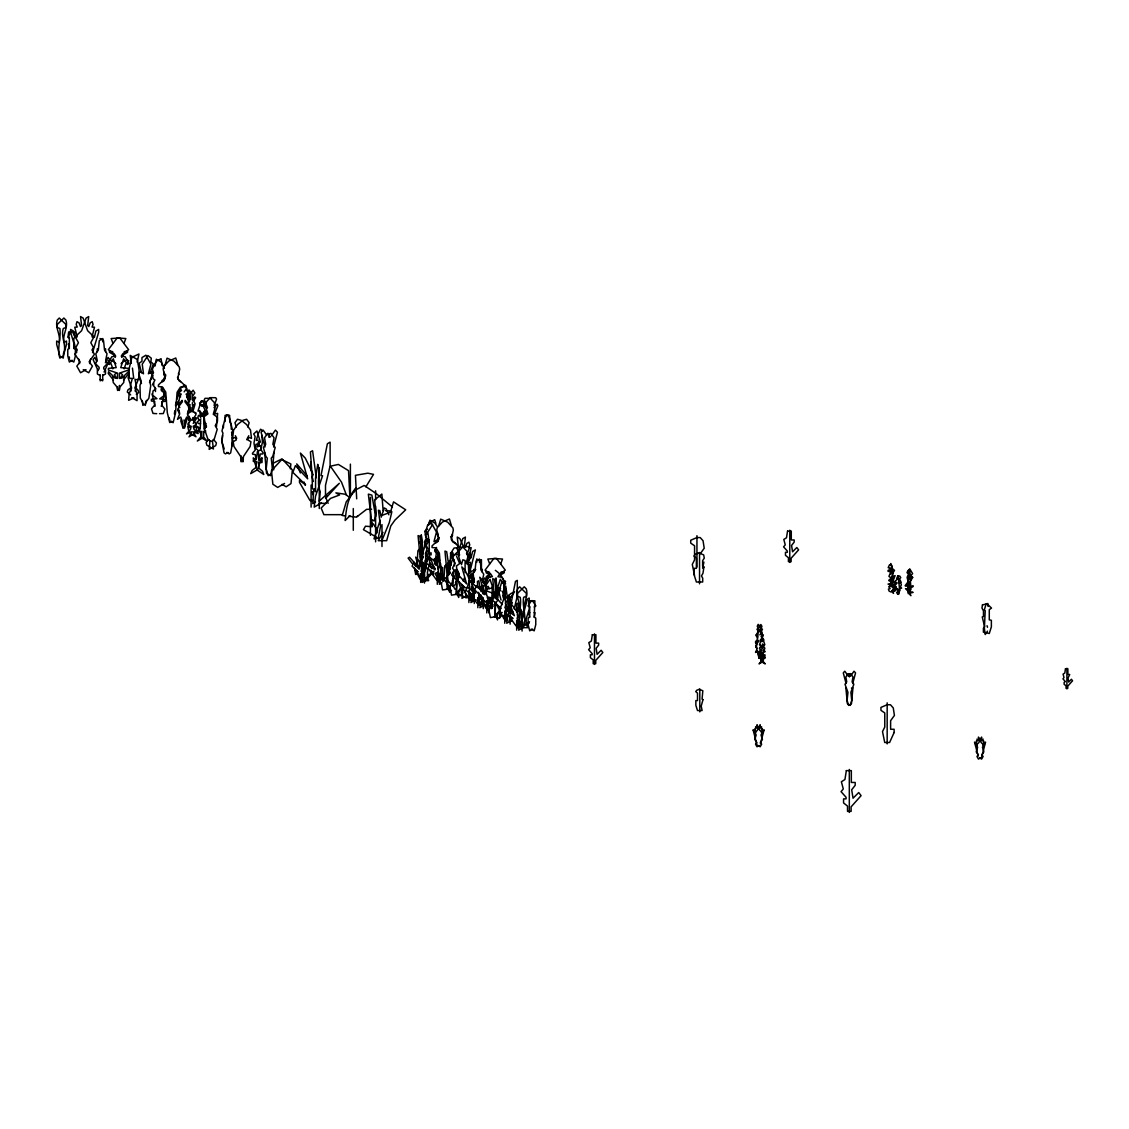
<?xml version="1.0" encoding="UTF-8"?>
<svg xmlns="http://www.w3.org/2000/svg" width="1129" height="1129" viewBox="0 0 1129 1129"><rect width="100%" height="100%" fill="white"/><g stroke="black" fill="none" stroke-linecap="round" stroke-linejoin="round"><path stroke-width="1.5" d="M162.167 365.613L161.052 358.683L156.169 361.379L152.344 369.197L153.502 372.81L151.568 373.868L153.375 378.949L154.927 380.05L152.584 384.453L155.802 388.856L153.022 391.001L152.598 395.192L156.903 398.664L151.427 399.327L151.385 400.993L154.701 401.43L154.617 405.142L151.498 408.867L153.008 413.44L156.719 413.666M164.552 393.852L161.292 406.341M425.026 561.974L425.054 560.309L426.466 559.532L430.53 559.645M523.743 625.297C526.947 616.124 521.923 607.049 523.63 597.312L526.34 596.267L526.34 593.346L519.622 586.812L517.618 588.844C515.064 596.606 521.273 603.211 519.495 611.255L517.026 609.829M456.92 569.609L456.314 592.527M495.321 598.582L495.871 590.396L496.887 599.245M222.512 435.427L222.046 442.074L224.219 448.919M495.546 603.733L495.151 614.952M470.497 592.725L469.989 600.247L472.43 598.836M506.342 613.414L505.834 620.95M319.281 501.347L320.241 491.722C316.346 483.014 320.664 473.488 317.743 464.344L315.555 478.033L315.555 491.792L314.356 488.645M424.518 579.727L423.798 562.383L422.768 575.24L421.089 570.808M492.357 607.501L492.681 604.325M510.125 619.44L510.449 616.265M164.326 393.668L164.114 395.573L159.683 398.847L165.215 399.694L165.215 401.331L161.856 401.656L161.856 405.325L164.933 409.107L163.31 413.567L159.542 413.666M290.322 468.845L290.859 463.991L281.827 459.531L271.468 470.652L272.865 484.242L277.678 487.418L284.55 483.452M437.953 554.664L437.742 556.555L433.324 559.829L438.856 560.676M216.472 426.663L217.643 413.383L214.581 413.948L217.883 405.664L217.078 404.196L214.002 407.682M470.158 567.619L470.426 562.327L467.364 562.891L470.666 554.621L469.862 553.139L467.815 555.468M449.751 568.72L450.725 553.252L454.098 548.017L458.064 547.678L458.064 546.041L451.332 539.69L453.322 530.08L452.856 527.836L447.705 522.191L440.705 519.142L438.687 525.945M420.115 543.599L420.411 541.257L422.5 554.494L421.258 534.807L423.46 553.52M488.843 612.892L490.593 602.731M897.499 577.215L897.668 575.889L899.742 576.044L900.773 577.667L899.531 578.838L901.14 582.282L898.91 582.564L900.759 583.072L901.379 584.766L900.42 586.727L901.634 588.153L899.813 588.477L898.698 593.995L897.682 594.249L896.609 592.457L897.978 591.511L897.682 588.534M497.96 598.017L495.956 577.921L496.195 582.465M174.374 414.061L174.826 410.674M175.503 405.607L175.969 402.22M139.403 375.717L139.135 377.58L141.492 383.493M424.73 545.462L424.984 543.599M272.456 470.356L273.994 452.39M483.24 604.467L483.664 601.545M522.078 626.891L522.713 622.502L521.386 618.015L521.062 609.448L519.622 615.587L519.622 622.008M434.905 563.018L436.316 553.563L435.357 549.513M74.006 348.466L74.683 343.978L73.78 343.893M534.37 617.253L535.047 612.765L534.13 612.68M187.682 413.99L188.247 410.293L189.418 410.956L188.289 406.017L184.958 401.797L185.227 400.358L188.98 404.803L187.668 396.674L186.087 394.134L188.317 393.442M378.215 538.194L380.558 526.424L378.413 510.252L379.866 510.633L380.925 515.784L391.862 511.691L389.293 522.586L381.983 540.368M196.206 430.22L196.855 426.169L194.738 427.524L196.234 422.909M155.28 387.487L155.492 391.523M502.927 595.435L503.717 590.665M440 580.391L439.336 584.314L442.018 582.762M760.353 641.244L760.537 640.312M89.6 363.58L90.518 359.107M760.424 743.743L764.093 729.771L762.414 732.876L761.496 732.693L762.456 728.911L761.496 728.854L761.581 726.737L759.789 728.276L760.184 724.733L757.418 730.265L754.92 732.679L756.176 734.979L754.765 739.523L756.825 742.473L755.541 744.152L756.994 746.763L759.125 745.535M981.637 757.234L985.546 742.092L983.853 745.196L982.936 745.013L983.909 741.245L982.936 741.174L983.02 739.058L981.228 740.61L981.637 737.068L978.857 742.6L976.359 744.999L977.615 747.299L976.204 751.843L978.264 754.793L976.98 756.472L978.434 759.083L980.565 757.855M757.728 632.833L759.013 630.617L761.327 632.395L762.512 635.895L761.073 636.333L762.089 637.97M760.494 655.653L758.942 658.094L757.672 651.024L755.555 652.449L756.966 649.048L756.613 646.677L755.851 647.1L756.571 643.939L758.716 641.244L758.533 640.312L756.134 643.163L757.996 636.333L756.557 635.895L757.742 632.395L760.057 630.617L761.341 632.833L759.845 634.865M257.426 451.431L256.466 458.755L253.348 459.785L253.348 461.422L256.791 461.507L255.648 467.731L252.176 470.44L250.709 473.63L257.666 469.622L258.922 464.64L262.013 459.517L262.013 457.682L259.035 460.66L260.305 453.985L262.845 453.943L263.156 453.025L260.771 449.398L262.464 442.201L261.857 435.244M231.755 446.124L232.32 437.092M181.233 419.381L180.823 421.131L182.757 427.072L184.591 428.117L184.591 422.81L186.581 417.067L189.884 419.311L188.345 416.827L189.418 416.389M757.968 652.491L758.942 657.417L760.113 658.094L760.946 653.324M440.959 566.687L440.239 576.171L438.264 572.163M481.137 591.624L482.224 587.024L483.156 594.037L483.24 588.901M145.26 405.424L146.093 401.924L148.845 398.283L150.721 385.681L149.776 381.63L153.107 375.026M188.035 413.595L189.206 408.642M514.231 608.87L517.294 596.013L517.294 580.362L515.473 581.407L511.254 602.463L512.298 602.547L507.655 616.053L506.766 623.236L512.143 620.146M162.068 380.529L163.677 379.499L165.596 374.546L163.677 373.445L164.128 372.161M162.336 381.87L163.931 380.84L165.342 376.663M435.709 541.525L437.318 540.495L438.715 537.122M435.963 542.866L437.572 541.835L438.983 537.644M451.896 555.849L452.433 553.591M469.17 555.666L471.202 547.72L468.733 547.579L469.749 544.841L468.944 542.174L466.856 543.388L465.501 547.029L464.372 546.111L465.402 537.079L462.805 538.575L458.318 551.192L451.953 557.317L455.156 563.202L452.517 568.014L453.985 570.427L451.558 574.788L455.043 578.909M204.25 404.789L204.73 402.982L201.371 400.724L197.984 411.097L199.861 411.027L201.512 413.214L201.512 416.474L198.506 415.359L197.914 417.18L198.464 419.226L200.652 420.623L200.158 429.048L197.335 430.671L197.335 431.899L201.301 431.334L200.807 436.895L197.335 441.03L203.234 437.615L203.841 432.83L205.619 430.474M420.016 565.573L420.665 563.117M446.901 581.096L448.072 562.807L449.088 574.675M478.865 593.769L478.95 605.426L481.391 604.001M470.779 568.212L475.38 549.908L472.571 551.531L471.075 557.825L468.733 557.359M503.125 597.735L505.679 588.322M203.799 417.42L204.617 410.984M273.599 447.028L277.466 432.266L275.434 430.107L271.736 435.244M852.748 683.539L855.556 672.856L854.018 671.233L850.56 676.045M473.545 589.394L470.92 602.547L474.956 600.219M453.9 554.593L448.735 571.486L450.019 572.615L446.449 577.286M458.995 572.996L457.697 576.665L458.981 577.794M461.408 564.74L462.862 559.772L465.092 560.52L465.092 572.685M390.394 512.495L393.527 501.883L405.692 509.8L394.938 520.116L390.803 525.902L386.654 540.678L378.257 540.678L382.971 532.408M467.223 587.532L470.017 578.203L468.013 574.746L470.271 570.06L470.271 566.292L466.079 563.188L467.787 557.119L467.081 551.46L463.186 547.297L457.795 547.269L457.033 548.666L459.63 555.031M435.808 564.444L438.151 556.71M137.202 362.197L138.938 354.012L131.91 357.272L129.383 367.645L128.664 376.522L130.131 378.469L132.375 378.356L130.357 385.737L131.091 388.461L129.143 393.936L128.621 400.315L133.871 397.888M92.55 352.587L98.675 332.265L98.675 329.414L95.866 331.037L94.37 337.331L92.028 336.865L94.497 327.227L92.028 327.085L93.044 324.348L92.239 321.68L90.151 322.894L88.796 326.535L87.667 325.618L88.697 316.586L86.1 318.082L81.613 330.698L75.248 336.823L78.451 342.708L75.812 347.52L77.28 349.934L74.853 354.294L80.117 361.83L76.828 366.106L80.554 372.753L85.987 369.62M176.886 399.285L178.805 392.61L181.571 390.394L179.92 389.223M146.417 400.386L145.175 404.154L142.819 405.353L142.452 401.853L140.306 398.071L139.982 385.455L141.323 381.489L138.754 374.136L140.165 371.526L143.482 373.798L142.24 364.173L147.899 355.55L151.286 358.175L150.877 361.816L153.276 363.975L150.016 373.149M896.609 583.213L896.863 582.437M380.177 520.3L373.995 538.843L379.062 538.067M381.207 517.209L384.297 507.937L386.245 509.024L388.87 514.81M419 566.8L419.353 565.742M890.315 565.093L890.823 563.554L893.124 573.109L892.178 577.399L893.448 578.697L892.404 582.155L893.618 585.965L892.517 586.501C896.92 597.608 889.708 584.653 893.575 593.388L891.698 590.749M124.119 368.844L125.841 363.834L128.861 360.828A8.891 5.137 -60 0 0 121.071 363.707M164.382 373.501L163.931 374.772L165.864 375.886M437.318 534.426L437.756 533.156M437.572 535.767L438.024 534.497M189.122 393.329L188.134 396.067L186.708 396.886M428.695 523.715L429.966 520.215L434.848 523.037L437.078 526.326M531.194 629.121L534.186 630.843L535.767 624.647L535.767 618.127L534.186 617.21L534.892 600.783L531.434 600.713L528.019 605.906L529.713 607.007L529.713 617.21L528.132 618.127L528.132 624.647L529.713 630.843L532.69 629.121M214.185 405.607L216.57 399.13L215.738 397.704L210.234 397.662L206.409 401.868L205.915 407.64L207.919 413.877L203.742 416.982L203.897 420.849L206.395 425.661L204.49 429.161L207.736 438.744L209.938 440.945L209.19 449.398L215.724 445.616L216.443 442.935L214.002 440.042L211.871 441.256M466.969 554.551L469.368 548.087L468.521 546.648L463.017 546.605L459.193 550.825L458.699 556.583L460.703 562.821L456.525 565.925L456.68 569.792L459.193 574.605L457.273 578.119L460.533 587.701L462.721 589.902L461.973 598.356L467.208 595.322M458.515 575.169L456.85 579.629L465.233 587.856L461.225 584.808L468.154 598.201M123.978 343.385L125.813 338.545L117.176 337.952L108.356 349.651L114.255 353.829L115.737 356.214L111.771 356.764L108.102 363.298L109.386 364.512L113.323 358.796L116.216 367.631L108.384 368.379L108.384 370.002L117.515 373.12L117.515 378.427L112.66 376.79L113.253 382.533L117.12 387.106L117.599 390.465L119.364 389.449L119.364 385.398M428.611 557.105L425.492 565.304L425.492 570.201M454.253 575.903L452.39 580.828L452.39 585.725M463.215 581.082L464.456 577.794M500.683 563.879L502.518 559.038L493.881 558.446L485.061 570.145L490.96 574.322L492.442 576.707L488.476 577.258L484.807 583.792L486.091 585.005L490.028 579.29L492.921 588.124L485.089 588.872L485.089 590.495L494.22 593.614M440.211 579.078L441.947 574.562M482.506 597.975L479.881 607.712L485.258 604.622M365.895 486.811L373.53 474.363L367.814 473.192L355.437 475.323L356.693 498.849M313.255 474.236L312.197 476.932L313.368 481.49M469.608 582.62L470.313 580.856M129.186 374.941L128.071 377.735L131.656 388.221M134.774 388.08L139.065 377.636M325.575 498.383L326.775 495.532M427.369 578.556L428.314 576.34L427.439 576.834L427.439 572.205L429.599 563.089L429.599 551.982L428.314 552.716L425.323 567.661L426.07 567.732L422.768 577.314L422.133 582.423L426.903 579.671M472.289 584.243L473.87 580.616L472.515 574.238L475.027 570.54L476.029 561.071L479.557 559.024L479.557 562.397M757.376 633.609L758.998 626.849L760.861 624.52L761.948 626.285L760.269 630.674L761.877 628.825L762.456 629.333L760.367 632.522M135.028 390.987L136.214 388.263L138.204 390.479L138.571 392.68L136.299 394.346M702.605 568.197L703.903 562.087M354.181 491.821L356.044 487.827C347.93 496.577 346.18 509.123 345.164 520.525L349.976 515.699M192.96 411.238L194.752 405.184L192.523 405.113L192.353 402.7M423.742 569.933L424.786 567.718M450.09 586.558L449.765 592.33L447.959 588.449L451.685 583.241L450.626 585.457M761.313 634.018L763.331 634.95L759.464 644.73L761.722 646.07L761.722 648.159L759.803 647.453L759.422 648.611L761.172 650.812L760.861 656.203L759.041 657.247M247.83 426.988L249.156 422.683L246.602 419.268L242.834 420.341L237.626 424.476L233.59 430.107L232.616 438.377L235.382 437.375L236.356 439.887L233.181 441.721L233.971 446.477L240.646 456.483L241.112 461.803L243.003 460.717L243.003 457.457M104.08 372.034L109.739 359.587L108.074 357.413L105.392 362.748M149.508 382.435L151.611 376.296M435.088 550.331L436.528 547.466M481.49 591.13L486.458 580.08L484.793 577.907L482.775 581.915M456.017 555.045L456.737 553.605L458.84 555.905M504.663 583.1L505.566 581.322A8.891 5.137 -60 0 0 503.929 580.715M246.672 439.703L248.747 435.723M178.269 401.261L177.225 403.251L179.821 407.513M756.077 640.891L755.4 642.161L757.065 644.899L755.993 645.619L756.74 648.794M757.376 651.066L757.249 652.435M427.792 542.499L426.226 545.434L427.835 548.595M526.1 625.043L527.426 622.601L526.185 623.321L526.185 618.706L529.233 609.11L529.233 605.948M438.01 568.945L438.715 567.704L433.423 560.139L430.234 557.811L435.032 569.849L426.931 563.681L425.266 566.829L433.649 572.657L429.641 570.498L436.57 579.967M502.955 592.781L504.324 590.425M195.515 431.363L194.132 433.635L189.023 436.881L191.732 431.772L186.511 433.875L190.448 429.542L191.196 426.339L187.95 424.885L190.97 419.381L187.64 415.26L187.499 413.242L191.013 411.831L190.702 407.4L187.696 404.394L190.067 398.932L190.222 393.838L193.144 390.197L194.837 392.948L192.636 396.251L192.198 399.807L194.724 396.914L195.627 397.718L193.172 401.458M987.494 631.125L985.208 634.526L984.389 628.613L985.208 610.69L984.333 609.9L986.083 604.086L987.847 603.507L988.058 606.428M120.069 378.455L122.581 374.757L121.057 373.374M121.692 357.399L123.668 354.534L127.535 352.304L127.535 351.091L124.19 351.683M490.409 573.419L486.387 579.064L485.399 586.05L485.399 587.32L488.18 586.332L489.139 588.83M700.403 553.52L704.214 548.257L703.057 540.763L700.22 537.573L696.918 537.573L690.722 540.241L690.722 543.148L694.561 545.759L694.561 559.885L692.289 564.415L694.518 575.324M184.154 391.834L186.497 388.644L185.819 385.455L184.493 385.201L180.88 387.967L179.031 393.442L181.261 394.134L179.68 396.674L178.368 404.803L182.108 400.358L182.39 401.797L179.059 406.017L177.93 410.956L179.102 410.293L179.666 413.99L177.465 419.311L180.767 417.067L182.757 422.81L182.757 428.117L184.591 427.072L186.525 421.131L186.116 419.381M121.988 377.933L128.396 371.709L128.734 373.445L123.527 380.092M193.2 423.403L196.742 418.111L195.599 417.744L192.974 420.411L192.777 417.589M419.565 561.762L423.135 557.091L421.851 555.962L427.016 539.069L429.232 539.817L429.232 551.982M455.41 582.451L458.092 578.951M494.248 604.876L497.818 600.219L496.534 599.09L501.699 582.197L503.929 582.931L503.929 598.582L500.189 608.432L500.189 614.952L501.699 615.446L499.272 618.184L494.333 616.547M456.003 583.397L453.533 586.6L455.029 589.267M503.365 596.592L505.439 593.939M432.562 524.604L427.835 532.055L429.062 541.68L425.76 539.408L424.335 542.019L426.903 549.386L425.562 553.337L425.845 564.373M319.676 500.655L339.307 483.325L325.999 497.974L328.102 503.351M188.148 413.595L189.107 412.452M468.493 577.879L471.103 574.788M71.071 331.926L67.655 337.119L69.349 338.22L69.349 348.424L67.768 349.327L67.768 355.861L69.349 362.056L72.327 360.334M469.918 577.681L475.746 569.397L471.866 571.218M508.756 600.106L514.584 591.822L510.703 593.642L506.046 598.06M482.789 585.429L480.432 587.8L480.432 589.437M115.906 373.374L114.382 374.757L116.894 378.455M200.962 418.972L197.307 421.851L198.309 423.573L200.51 423.516M761.369 649.754L759.027 651.602L761.073 652.675L761.426 657.036L759.337 654.834L759.944 657.149L761.454 661.721L765.236 663.894L763.021 661.255L762.696 657.699L765.236 658.052L765.236 657.276L763.43 656.231L763.105 650.84L764.869 648.639L764.488 647.467L762.569 648.187L762.569 646.098L764.827 644.744L762.654 638.111L760.509 639.55L760.805 640.707L762.371 640.552L761.68 641.597M529.176 623.081L526.509 625.156L527.906 627.668L520.935 627.668L529.529 621.74M429.443 549.837L426.649 551.982L426.24 556.188M162.661 388.023L161.01 389.195L162.858 390.676M162.915 389.364L161.264 390.535L164.044 392.751M427.538 529.148L424.702 531.166L427.087 540.565M436.288 549.004L434.637 550.176L436.486 551.658M436.556 550.345L434.905 551.516L437.671 553.746M534.186 607.007L535.88 605.906L532.465 600.713L529.007 600.783L528.598 603.775L529.755 606.965M427.538 525.479L431.476 523.08L436.471 532.098L433.973 541.652L437.798 539.606L438.391 540.96M102.697 379.372L100.156 380.84L100.156 374.814M171.82 421.329L169.703 422.556L167.304 412.72L165.751 392.116L162.378 386.88L158.413 386.541L158.413 384.918L165.144 378.554L163.14 368.943L163.62 366.713L168.771 361.054L175.771 358.006L177.789 364.808M204.434 428.074L206.551 426.861M227.973 452.447L225.475 453.886L224.064 452.898L221.877 441.354L222.921 433.099L221.976 430.996L225.292 417.589L227.352 414.809L229.639 415.401L229.639 419.988M270.819 436.528L269.408 437.346L269.408 433.832L267.7 433.367L264.525 437.798L265.71 444.318L263.382 447.507L265.823 456.328L267.333 458.205L266.204 468.972L268.166 475.676L270.734 474.194M315.555 502.01L312.775 503.619L313.735 490.071L312.324 488.151C312.352 476.17 311.237 464.104 310.433 451.953L312.578 450.725L316.318 477.807M321.455 502.913L314.187 507.104L315.527 496.224L322.569 475.761L320.989 475.619L327.382 443.725L330.12 442.145L330.12 465.84L325.505 485.315L325.505 495.194M356.962 516.489L357.71 516.066M450.612 536.727L452.531 535.626L452.094 534.342M440.846 580.602L438.391 582.014L439.026 575.578L437.713 572.615L438.32 570.357L436.852 558.149L438.264 557.345L440.86 570.06M479.627 560.718L481.434 559.674L481.434 570.089M500.373 575.028L504.24 572.798L504.24 571.584L500.895 572.177M520.229 626.426L517.788 627.837L518.423 621.416L517.096 618.452L517.703 616.194L516.235 603.987L517.646 603.168L519.848 614.289M524.096 627.032L518.719 630.137L519.608 624.916L524.251 614.571L523.207 614.684L527.426 599.09L529.233 598.045L529.233 602.787M433.183 573.095L430.361 574.647L427.891 574.492M102.697 375.534L105.491 374.038L105.491 369.959L103.727 368.943L103.727 367.306L107.255 363.75L105.689 360.123L107.043 353.744L104.531 350.046L103.529 340.577L100.001 338.531M180.88 390.507L177.733 391.961L179.215 396.067L180.626 396.886M757.742 634.018L755.738 634.95L757.587 638.097M201.442 406.214L202.528 404.577M896.271 588.11L892.785 589.931M434.496 563.865L437.558 562.722M496.153 593.614L499.201 592.57M502.236 591.54L505.284 590.495L505.284 588.872M895.226 590.89L890.979 591.977L889.144 591.144L888.41 589.084L890.16 588.632L888.721 586.727L891.162 585.217L888.057 584.102L891.19 583.256L891.19 581.421L888.735 580.616L889.539 579.318L891.106 579.629L890.682 577.681L888.932 576.369L890.696 572.135L887.831 571.062L888.495 570.032L890.668 570.272L890.132 568.381L888.198 567.689L889.398 565.008L891.91 565.46L892.319 568.48L894.507 570.371L892.277 573.998L892.277 576.863L895.142 575.635L892.714 581.421L895.424 582.959L892.912 585.796L893.688 587.292L896.017 586.925M418.859 573.941L415.67 574.435L414.456 567.958M498.877 613.019L502.222 612.497M759.041 658.038L761.581 657.671L761.271 661.227L759.041 663.88L762.823 661.693L764.347 657.12L764.954 654.806L762.851 657.007L763.204 652.647L765.25 651.574L762.922 649.739M258.231 440.155L256.325 440.409L258.231 433.607L260.587 429.203L262.436 430.615M851.464 688.125L852.945 687.942L851.464 703.734L848.571 705.413L847.103 700.375L847.95 692.303L844.986 684.287L846.736 681.888L845.847 676.991L848.218 673.674L849.502 674.027L849.502 676.666M69.405 343.893L68.488 343.978L69.165 348.466M529.755 612.68L528.838 612.765L529.529 617.253M190.519 404.944L188.374 405.142L190.491 411.139M371.61 509.235L366.586 509.334L356.482 517.138L348.565 516.235M72.101 331.926L68.643 331.997L68.248 334.988L69.405 338.178M313.396 500.528L309.995 500.528L299.495 482.351L299.495 480.234L305.578 484.849L292.877 472.374L295.403 465.628L307.667 478.837L300.399 453.068L305.225 458.049L312.535 472.769M319.309 503.351L326.337 503.351M342.44 514.669L323.882 514.669L321.158 508.05L330.557 498.369L339.575 494.982L335.863 492.851L345.305 494.248L349.792 497.55M473.136 600.063L476.621 600.063M482.097 605.243L485.583 605.243M506.992 618.904L504 618.904L497.07 605.511L501.078 608.559L492.696 600.318L494.361 595.872L502.461 604.579M508.996 620.767L512.467 620.767M518.945 625.805L515.953 625.805L509.024 616.335L513.032 618.48L504.649 612.666L506.314 609.519L514.415 615.672L509.616 603.648L512.806 605.977L517.223 612.271M203.841 423.488L206.028 423.544M385.441 510.633L390.69 510.957M500.584 588.421L497.452 588.124L500.345 579.29L504.296 585.005L505.566 583.792L501.897 577.258L497.931 576.707L499.413 574.322L505.312 570.145L496.492 558.446L487.855 559.038L489.69 563.879M345.403 515.868L342.242 515.501L346.236 501.883L355.226 490.127L364.187 485.456L376.267 493.641L392.342 506.949M205.69 431.744L203.037 431.377L203.545 436.923L207.002 441.058L201.103 437.657L200.496 432.873L197.787 426.889L199.904 428.117M112.773 351.683L109.442 351.091L109.442 352.304L113.295 354.534L115.271 357.399M489.478 572.177L486.147 571.584L486.147 572.798L490 575.028M178.904 380.699L180.513 381.729M446.534 588.943L451.473 590.594M455.495 594.122L460.434 595.773L462.862 593.035L461.352 592.527L461.352 587.63M202.91 406.186L201.823 404.535M762.611 641.568L761.92 640.524L763.472 640.679L763.783 639.522L761.623 638.083M186.468 390.507L189.601 391.961M492.837 598.229L489.365 597.283L489.958 603.027L492.865 606.456M100.156 375.534L97.362 374.038L97.362 369.959L99.126 368.943L99.126 367.306L95.584 363.75L97.165 360.123L95.81 353.744L98.322 350.046L99.324 340.577L102.852 338.531L102.852 341.904M979.506 757.855L981.637 759.083L983.091 756.472L981.807 754.793L983.867 751.843L982.456 747.299L983.712 744.999L981.214 742.6L978.434 737.068L978.843 740.61L977.051 739.058L977.135 741.174L976.162 741.245L977.135 745.013L976.218 745.196L974.525 742.092L978.208 756.077M762.456 646.677L763.204 647.1L762.484 643.939M453.717 542.174L455.806 543.388M205.76 411.803L204.476 411.055L202.825 413.256L202.825 416.516M758.053 745.535L760.184 746.763L761.652 744.152L760.353 742.473L762.428 739.523L761.017 734.979L762.273 732.679L759.775 730.265L756.994 724.733L757.404 728.276L755.611 726.737L755.696 728.854L754.722 728.911L755.696 732.693L754.779 732.876L753.085 729.771L756.994 744.914M70.845 360.334L73.822 362.056L75.403 355.861L75.403 349.327L73.822 348.424L73.822 338.22L75.516 337.119L72.948 332.9M210.488 440.987L208.371 439.774L206.085 442.582L206.889 445.221L213.437 448.989L212.365 440.705L214.425 438.588L217.234 429.246L215.23 425.788L217.488 421.117L217.488 417.335L213.282 414.244L215.004 408.162L214.298 402.517L210.389 398.354L205.012 398.325L204.25 399.722L207.496 407.668M376.042 536.938L363.439 529.656L365.486 526.199L372.217 526.721L368.35 494.121L371.85 495.109L375.675 516.461M83.264 369.62L88.697 372.753L92.423 366.106L89.12 361.83L94.399 354.294L91.971 349.934L93.439 347.52L90.8 342.708L93.989 336.823L87.625 330.698L83.151 318.082L80.554 316.586L81.584 325.618L80.455 326.535L79.086 322.894L77.012 321.68L76.193 324.348L77.224 327.085L74.754 327.227L77.224 336.865L74.881 337.331L73.385 331.037L70.577 329.414L70.577 332.265L76.701 352.587M100.156 379.372L102.697 380.84L102.697 374.814M131.783 397.634L137.046 400.668L137.046 394.557L135.466 389.096L136.468 386.626L134.986 379.358L137.329 379.781L139.036 378.159L139.036 369.649L137.272 359.474L130.216 355.395L131.331 363.383M226.731 452.447L229.229 453.886L230.641 452.898L232.828 441.354L231.784 433.099L232.729 430.996L229.413 417.589L227.352 414.809L225.066 415.401L225.066 421.526M282.052 484.383L286.173 486.768L290.986 483.593L292.383 469.989L282.024 458.882L272.992 463.342L273.712 469.819M461.154 588.717L463.271 589.945M171.015 421.47L173.132 422.698L175.531 412.861L177.098 392.257L180.457 387.035L184.422 386.682L184.422 385.06L177.69 378.709L179.694 369.098L179.215 366.854L174.064 361.209L167.064 358.147L165.06 364.949M430.361 573.024L433.183 574.647M436.824 578.979L439.096 580.292M469.565 592.33L471.823 599.189L474.279 600.6M477.369 602.392L479.642 603.705M506.54 619.228L504.268 617.916L503.252 615.418M516.207 624.817L518.479 626.129M459.672 594.164L466.221 597.947L465.162 591.356M256.862 469.805L263.777 474.519L262.507 471.301L259.091 468.267L258.386 462.198L261.97 462.565L262.097 461.013L258.936 459.63L258.273 451.106L260.531 449.822L261.166 447.423L260.249 445.645L257.017 446.971L258.541 441.707L260.489 442.187L256.918 430.982L253.729 433.917L255.14 436.556L253.983 443.104L255.182 450.175L252.416 453.322L252.67 454.225L255.309 454.592L255.916 459.475M495.363 570.328L499.272 573.419L503.308 579.064L504.282 587.32M257.751 449.963L255.704 448.34L255.295 445.772L256.297 444.036L259.261 445.828L259.261 442.159M130.654 394.882L127.309 392.031L127.873 389.999L130.145 388.193L131.162 390.93M512.975 612.158L507.189 606.894L510.407 613.061M471.23 587.024L473.178 588.83M429.712 562.694L435.328 568.649M191.097 420.397L188.402 417.871L187.329 418.309L188.868 420.778M466.46 553.238L470.708 557.317L467.505 563.202L469.481 566.814M194.484 412.438L195.571 413.51M183.787 385.314L186.468 387.967L187.866 392.073M500.853 590.862L497.663 587.574L501.036 600.078M190.476 399.553L187.866 396.815L187.047 397.676L189.644 401.289M459.672 576.411L466.616 583.891L461.817 566.885L465.007 570.159L468.789 577.794M479.232 586.247L483.099 590.439L484.849 594.715M207.101 408.105L203.954 404.662L203.234 406.087L206.776 414.23L203.756 413.637L205.422 426.649M255.168 460.039L253.249 457.894L256.551 468.182M490.395 599.951L486.754 595.435L485.964 590.665M113.436 380.092L108.229 373.445L108.567 371.709L114.989 377.933M412.085 563.357L408.105 558.121L409.545 557.204L416.897 565.516L417.928 550.712L419.395 549.089L421.004 563.921M477.115 603.38L470.186 593.91L474.194 596.056L465.811 590.241L467.477 587.094L475.577 593.247L470.779 581.223L476.621 587.334M506.469 612.003L505.143 607.501L505.75 604.452L504.296 586.84L505.707 586.022L509.108 609.364M758.448 631.365L756.966 629.305L757.488 628.754L759.168 630.504L757.249 626.2L758.18 624.351L760.127 626.581L762.131 633.284M266.839 435.244L263.142 430.107L261.109 432.266L264.99 447.013M890.541 585.753L891.317 586.84L890.668 583.764L891.741 584.427L890.358 580.687M377.594 530.432L373.149 523.729L372.02 525.606L371.286 519.411L374.207 520.963L375.957 513.568L374.659 499.935L381.842 494.065L383.126 510.661M897.978 590.975L897.033 589.493L895.777 589.818L895.128 588.153L896.059 587.009L894.62 586.191L896.807 583.256L894.902 581.153L897.922 578.979L896.624 578.514L898.261 575.945L899.714 591.017L898.91 589.818L898.416 594.418L897.597 590.425L898.105 591.328M419.296 568.522L413.948 562.186L415.655 566.419M307.257 475.986L296.729 463.906L300.37 472.952M486.077 608.545L479.148 595.166L483.156 598.215L474.773 589.973L476.438 585.514L484.539 594.235L479.74 577.229L482.93 580.518L487.474 589.677M420.171 579.332L415.246 569.835L418.097 571.994L412.141 566.151L413.327 562.99L419.085 569.171L415.67 557.105L417.942 559.434L421.696 567.026L422.105 571.838M235.354 435.723L236.751 438.377M429.415 564.147L431.814 568.776M229.639 421.526L231.247 424.673L231.247 429.26M485.71 583.1L484.807 581.322A8.891 5.137 60 0 1 486.444 580.715M109.005 362.607L108.102 360.828A8.891 5.137 60 0 1 115.892 363.707M96.784 361.421L94.765 357.413L93.1 359.587L98.068 370.637M890.739 580.588L891.741 582.564L890.64 577.935L891.684 579.036L891.487 576.806M503.125 595.449L506.159 601.559L505.453 603.323L506.314 606.668M489.732 577.272L487.742 571.627M236.286 426.988L234.959 422.683L237.513 419.268L241.281 420.341L246.489 424.476L250.511 430.107L251.499 438.377L248.719 437.375L247.745 439.887L250.934 441.721L250.144 446.477L243.455 456.483L243.003 461.803L241.112 460.717L241.112 455.82M517.153 621.077L518.437 623.942M463.102 545.787L459.856 538.575L457.259 537.079L458.289 546.111M478.315 598.652L479.599 601.517M152.81 373.078L152.203 371.723L148.393 373.77L150.891 364.215L145.895 355.198L141.958 357.597L141.958 361.266L139.121 363.27L141.492 372.669M483.438 583.03L482.393 580.616L483.748 574.238L481.236 570.54L480.234 561.071L476.706 559.024L476.706 562.397M456.61 556.399L459.559 563.188M177.493 377.326L178.438 379.57M517.435 621.458L518.578 624.224M519.142 625.607L519.622 626.778M478.033 597.65L479.726 601.799M480.305 603.182L480.785 604.354M438.616 577.004L440.239 580.955M418.915 575.084L420.355 578.641M510.76 613.089L509.433 607.063L509.123 595.025L507.669 611.622M473.982 590.058L474.914 592.4M188.134 423.121L189.87 427.679L187.753 426.452L188.642 430.502L190.857 433.804L195.98 436.768L193.045 431.772L198.196 433.564L194.117 429.443L193.186 426.268L196.22 424.589L192.946 419.226L195.881 414.851L195.881 412.819L192.41 411.619L192.41 407.132L195.105 403.9L192.466 398.551L191.986 393.414L188.938 389.928L187.499 392.821L190.265 398.368M505.411 607.19L506.54 610.168M112.985 343.385L111.15 338.545L119.787 337.952L128.607 349.651L122.708 353.829L121.226 356.214L125.192 356.764L128.861 363.298L127.577 364.512L123.64 358.796L120.747 367.631L128.579 368.379L128.579 370.002L119.448 373.12L119.448 378.427L124.303 376.79L123.71 382.533L119.843 387.106L119.364 390.465L117.599 389.449L117.599 386.753M890.174 568L891.021 570.328M517.407 614.783L518.253 617.154M478.569 592.358L479.416 594.729M304.011 481.998L305.126 485.145M178.453 373.36L178.904 374.63M505.411 613.033L506.484 616.152M486.952 601.122L488.024 604.241M420.792 574.054L421.936 577.385M312.126 491.623L313.213 494.784M111.122 363.834L112.844 368.844M435.865 523.277L434.693 519.679L429.81 522.36L427.538 525.62L425.986 530.178L427.129 533.805L425.21 534.85L427.002 539.944L428.568 541.031M164.425 368.379L161.221 362.042L156.324 359.22L155.054 366.022M505.383 612.511L506.286 615.418M507.189 618.325L507.669 619.877M486.994 600.699L488.363 605.059M469.523 591.808L470.878 596.168M471.329 597.622L471.823 599.189M439.59 560.407L437.417 552.406M420.821 573.758L422.034 577.639M422.429 578.937L422.768 580.038M312.366 491.778L313.354 494.925M166.415 400.894L163.776 391.41M346.434 495.081L341.537 482.224L330.402 466.192L338.39 464.442L348.536 470.652L349.877 497.381M907.688 583.566L909.226 572.643L908.168 570.54L909.395 569.468L910.637 576.482L909.339 577.441L909.339 579.53L910.44 579.149L910.651 580.377L909.649 582.282L909.833 587.729L910.863 589.07L910.863 589.86L909.424 589.07L909.607 592.683L910.863 595.703L908.704 592.88L907.504 585.626L908.69 588.181L908.492 583.764M155.068 406.271L152.034 393.823M987.042 625.706L987.494 627.272M846.073 683.525L843.278 672.842L844.802 671.219L848.274 676.045L849.333 676.652L849.333 674.027L850.617 673.674L852.988 676.991L852.099 681.888L853.849 684.273L850.885 692.303L851.732 700.375L850.264 705.399L847.371 703.734L845.889 687.928M762.597 645.661L762.837 646.536M200.553 417.462L199.72 411.027M449.85 560.647L451.064 565.192M200.087 404.831L199.607 403.011L202.966 400.767L205.224 406.793M452.616 552.25L453.491 555.666M169.11 417.547L169.957 420.863M480.601 590.255L478.809 580.743L477.398 581.562L477.934 587.828M442.54 580.264L440.945 573.701L439.379 553.097L436.02 547.875L432.054 547.537L432.054 545.9L438.786 539.549L436.782 529.938L437.262 527.695L442.413 522.05L449.413 518.987L451.417 525.789M454.14 542.71L452.531 541.68L451.134 537.503M450.471 553.097L451.586 557.825M178.142 408.642L179.313 413.595M132.446 368.11L133.716 378.413M142.127 400.612L142.903 404.055M231.572 432.336L232.193 435.427M78.734 359.107L79.637 363.58M420.948 559.377L421.173 547.283L422.204 559.151M497.466 599.344L494.488 579.29L492.752 578.711L494.347 596.168M457.443 570.286L458.628 576.919M449.963 573.405L446.675 551.686L444.953 551.107L446.745 570.159M423.079 557.881L419.79 536.162L418.069 535.583L419.861 554.635M472.444 583.933L469.847 565.333L468.436 566.137L469.692 590.044M423.22 569.199L421.371 556.004L420.369 556.583L421.921 574.435L421.47 580.786M484.44 590.89L484.891 593.671M496.139 590.989L497.197 597.608L496.45 586.995M457.499 570.893L458.205 575.607M161.489 387.332L161.87 390.069M440.508 563.357L440.959 566.73M74.528 331.997L74.923 334.988M487.22 597.156L488.547 601.658L487.911 610.591M457.203 569.453L458.049 576.834M499.611 615.122L499.907 617.775M494.615 597.156L494.079 592.217L492.611 593.826L491.595 608.63L484.228 600.318L482.789 601.235L489.139 611.071L490.353 617.563L495.151 616.815L495.165 602.096M488.109 578.725L487.77 575.677L486.359 576.496L486.726 582.479M449.483 560.506L450.344 569.044M474.039 582.395L473.263 574.322L471.823 590.919M447.013 582.663L447.352 587.362M761.906 634.103L761.99 635.401M448.961 563.95L449.286 568.494M454.126 559.462L454.564 565.798M203.686 420.651L204.18 429.076M376.903 527.935L377.171 532.846M520.144 625.297C516.941 616.124 521.965 607.049 520.257 597.312L517.548 596.267L517.548 593.346L524.265 586.812L526.255 588.844C528.824 596.606 522.614 603.211 524.392 611.255M891.458 571.5L890.696 574.04M1066.905 668.227L1066.905 688.845M887.168 702.859L887.168 743.898M849.318 769.47L849.318 812.414M789.778 530.221L789.778 562.44M763.712 644.645L763.712 646.832M760.579 644.673L760.579 646.861M759.775 652.844L759.775 653.62M759.281 652.844L759.281 653.62M757.813 634.089L757.813 635.387M699.797 689.015L699.797 711.863M699.543 552.518L699.543 583.82M696.946 535.682L696.946 567.097M594.475 633.905L594.475 664.402M522.078 611.325L522.078 631.069M516.673 607.346L516.673 611.593M516.673 620.484L516.673 630.151M510.125 597.17L510.125 624.168M504.734 590.086L504.734 598.483M504.734 611.001L504.734 623.25M492.202 586.826L492.202 608.065M489.746 598.243L489.746 602.787M486.797 600.642L486.797 612.906M483.24 599.443L483.24 608.644M482.281 569.284L482.281 572.135M480.785 594.771L480.785 599.584M477.835 598.06L477.835 607.727M474.279 578.246L474.279 582.127M474.279 588.915L474.279 603.479M473.982 569.284L473.982 572.135M474.067 590.453L474.067 593.162M468.874 590.298L468.874 602.547M442.695 567.351L442.695 581.237M437.29 556.653L437.29 565.756M437.29 574.647L437.29 584.314M435.498 562.637L435.498 565.093M431.095 552.744L431.095 554.946M424.518 563.907L424.518 583.086M420.68 561.395L420.68 565.714M420.68 573.73L420.68 582.423M381.983 524.59L381.983 546.507M375.604 490.805L375.604 499.695M375.604 506.131L375.604 541.835M370.439 497.296L370.439 535.344M353.292 508.544L353.292 530.277M350.385 464.132L350.385 495.829M319.281 467.604L319.281 508.516M311.096 461.676L311.096 471.005M311.096 485.047L311.096 507.119M269.182 437.346L269.182 433.832L270.889 433.367L274.051 437.784L272.865 444.318L275.194 447.507L272.766 456.314L271.256 458.205L272.385 468.972L270.424 475.676L266.571 473.446L264.581 452.376M223.457 424.673L223.457 427.722M184.055 419.917L184.055 421.145M153.727 383.084L153.727 385.13M105.576 348.79L105.576 351.641M97.277 348.79L97.277 351.641M69.349 356.919L69.349 359.474M63.534 353.335L63.309 358.091L59.865 356.115L56.662 344.303L56.662 341.029L59.145 342.468C60.91 334.41 54.714 327.819 57.269 320.057L59.272 318.025L65.99 324.559L65.99 327.481L63.266 328.525C60.514 336.922 67.077 345.601 63.534 353.335M444.812 566.236L443.796 581.026L436.429 572.728L434.99 573.645L441.34 583.481L442.554 589.959L447.352 589.225L447.903 579.445L446.28 564.613L444.812 566.236M453.773 571.401L452.757 586.205L445.39 577.893L443.951 578.81L450.302 588.646L451.515 595.138L456.314 594.39L456.864 584.61L455.241 569.792L453.773 571.401M592.358 634.724L591.356 641.046L588.83 642.641L590.199 647.736L588.618 649.655L592.16 653.635L592.16 654.792L590.396 654.792L590.396 657.685L593.205 659.9L593.205 663.669L595.745 663.669L595.745 660.423L602.83 652.506L601.15 650.276L597.1 654.312L596.154 648.328L598.638 645.153L598.638 643.121L595.914 643.121L595.914 634.724L592.358 634.724M787.548 531.096L786.49 537.771L783.808 539.45L785.248 544.827L783.582 546.859L787.336 551.065L787.336 552.293L785.459 552.293L785.459 555.341L788.423 557.684L788.423 561.663L791.119 561.663L791.119 558.248L798.598 549.865L796.834 547.523L792.558 551.785L791.556 545.462L794.181 542.103L794.181 539.972L791.288 539.972L791.288 531.096L787.548 531.096M846.341 770.627L844.929 779.532L841.373 781.762L843.292 788.945L841.063 791.655L846.058 797.257L846.058 798.88L843.561 798.88L843.561 802.959L847.512 806.078L847.512 811.384L851.111 811.384L851.111 806.826L861.088 795.663L858.732 792.53L853.03 798.217L851.689 789.778L855.189 785.318L855.189 782.453L851.337 782.453L851.337 770.627L846.341 770.627M1065.48 668.777L1064.802 673.053L1063.081 674.126L1064.012 677.569L1062.939 678.868L1065.339 681.563L1064.139 682.339L1064.139 684.301L1066.044 685.797L1066.044 688.337L1067.766 688.337L1067.766 686.15L1072.55 680.801L1071.421 679.291L1068.683 682.029L1068.048 677.979L1069.727 674.465L1067.879 674.465L1067.879 668.777L1065.48 668.777M982.47 604.876L981.948 607.995L983.458 610.86L983.458 616.561L982.258 616.914L984.544 626.341L983.401 628.317L983.401 632.169L989.286 633.482L991.375 626.835L991.375 620.315L989.286 619.849L989.286 609.646L991.53 608.079L987.028 603.846L982.47 604.876M703.931 566.998L702.958 573.334L701.462 575.917L702.704 578.147L702.704 581.999L696.381 581.999L694.137 574.887L694.137 568.353L696.381 568.353L696.381 558.163L693.982 556.075L695.238 554.325L698.809 552.857L703.692 554.918L704.27 558.149L702.633 560.676L702.633 566.377L703.931 566.998M703 699.585L701.208 706.105L702.111 710.536L697.496 710.536L695.859 705.343L695.859 700.587L697.496 700.587L697.496 693.135L695.746 691.625L696.664 690.327L699.274 689.269L702.831 690.765L702.055 699.133L703 699.585M66.498 344.303L63.309 356.115L59.865 358.091C56.803 348.268 61.149 338.855 59.893 328.525L57.184 327.481L57.184 324.559L63.901 318.025L65.905 320.057C68.46 327.819 62.25 334.41 64.028 342.468L66.498 341.029L66.498 344.303M912.669 577.455L910.397 581.252L910.807 586.346L913.149 585.753L913.149 586.53L909.861 588.477L910.27 591.737L913.149 592.372L908.252 593.628L907.758 590.919L905.514 588.661L908.21 588.957L907.758 584.921L905.952 586.233L905.119 585.711L908.139 581.745L907.123 577.371L909.438 571.627L907.42 573.193L907.024 572.318L909.805 568.931L912.613 573.603L909.692 577.004L909.692 579.092L912.176 576.637L912.669 577.455M457.654 591.638L456.92 593.614L458.727 597.509L458.374 593.177L460.646 588.407L457.654 591.638M496.492 614.063L495.758 616.039L497.564 619.92L497.212 615.601L499.484 610.831L496.492 614.063M894.112 732.538L889.596 742.501L884.727 742.501L882.511 731.592L884.769 727.062L884.769 712.949L880.945 710.339L880.945 707.417L887.126 704.75L890.442 704.75L893.265 707.939L894.422 715.433L890.612 720.697L890.612 729.263L894.112 729.263L894.112 732.538M425.704 578.147L423.714 580.659L428.653 580.659L427.665 578.147L433.903 571.274L425.704 578.147"/></g></svg>
